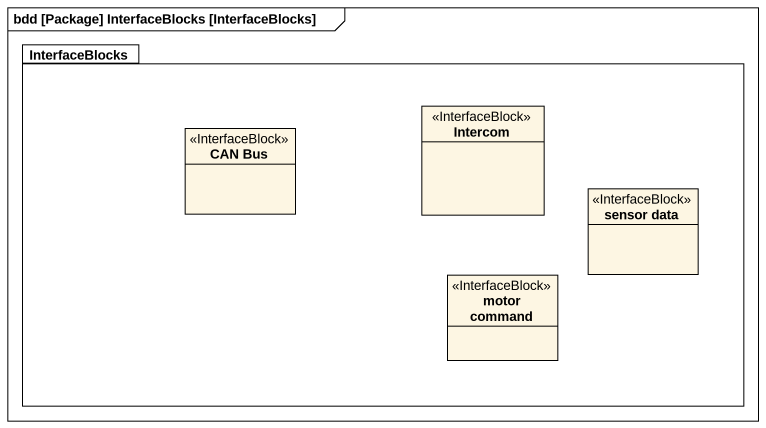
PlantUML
@startuml
mainframe bdd [Package] InterfaceBlocks [InterfaceBlocks]
hide circle
hide empty members
package InterfaceBlocks {
  class Intercom <<InterfaceBlock>>
  class "CAN Bus" as CAN_Bus <<InterfaceBlock>>
  class "sensor data" as sensor_data <<InterfaceBlock>>
  class "motor command" as motor_command <<InterfaceBlock>>
}
@enduml
